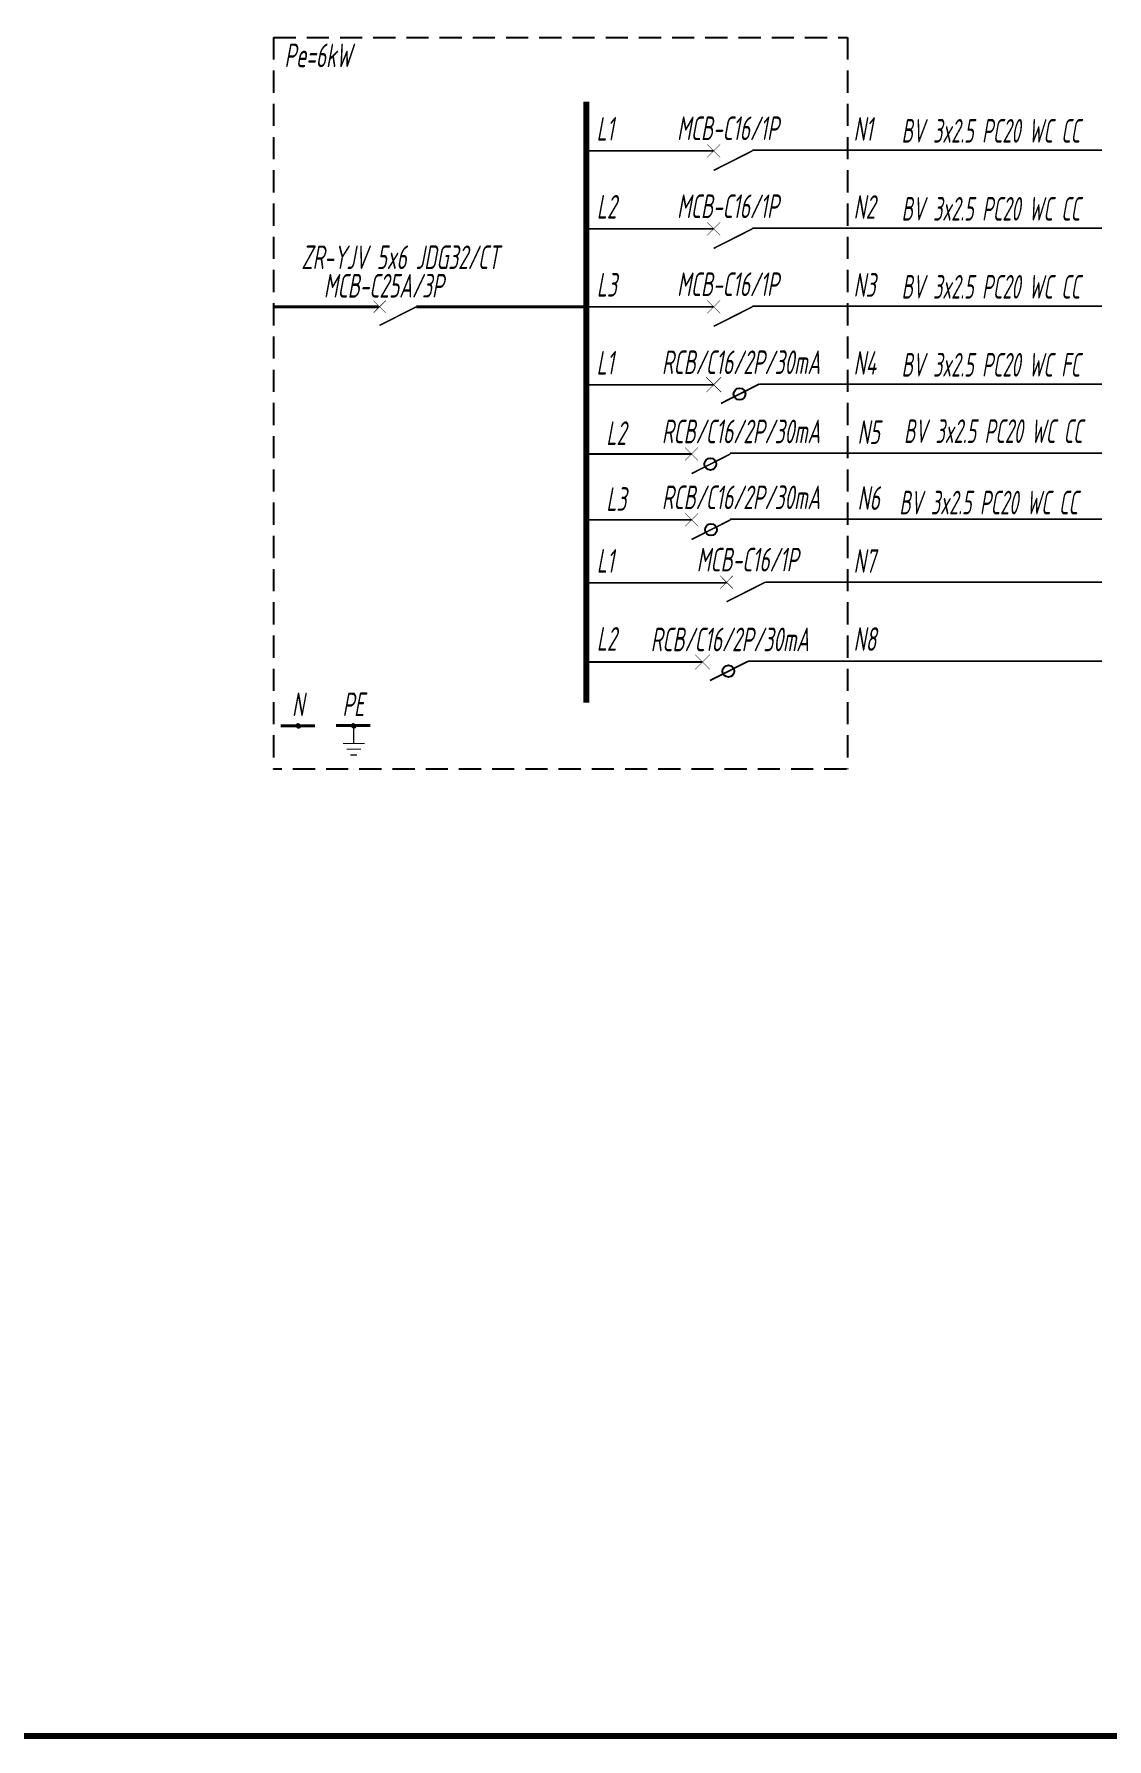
# Model space of a CAD drawing. Extents: x 5031545 to 5313844, y -886381 to -283477.
# Drawn here: x 5193398 to 5211569, y -766631 to -737776 of the extents above; entities that cross this region are included whole.
import ezdxf
from ezdxf.enums import TextEntityAlignment as Align

# ---------------------------------------------------------------- set-up
doc = ezdxf.new("R2010")
doc.units = 0
doc.header["$LTSCALE"] = 1000
doc.header["$MEASUREMENT"] = 0
doc.linetypes.add('DASH', pattern=[0.35, 0.25, -0.1])
doc.linetypes.add('DASH4', pattern=[0.1875, 0.125, -0.0625])
doc.layers.get('0').update_dxf_attribs({"linetype": 'CONTINUOUS'})
doc.layers.add('DIM-照明', color=7, linetype='CONTINUOUS')
doc.layers.add('WIRE-照明', color=2, linetype='CONTINUOUS')
doc.layers.add('图框', color=147, linetype='CONTINUOUS', lineweight=20)
doc.styles.add('HZTXT', font='gbeitc.shx', dxfattribs={"width": 0.8, "height": 400, "bigfont": 'hztxt.shx'})

# ---------------------------------------------------------------- blocks, each defined once
blk = doc.blocks.new('1107AA')
at = {"color": 3, "linetype": 'Continuous'}
for points, const_width in [([(0, -7.5), (-3.79, 0)], 0.3), ([(-1.25, 1.25), (1.25, -1.25)], 0.1), ([(1.25, 1.25), (-1.25, -1.25)], 0.1)]:
    blk.add_lwpolyline(points, dxfattribs=dict(at, const_width=const_width))
blk = doc.blocks.new('0114')
at = {"color": 3, "linetype": 'Continuous', "const_width": 0.3}
for points in [[(0, 0), (0, -4.58)], [(-2.75, -4.58), (2.75, -4.58)], [(-1.83, -6.01), (1.83, -6.01)], [(-0.86, -7.5), (0.86, -7.5)]]:
    blk.add_lwpolyline(points, dxfattribs=at)
blk = doc.blocks.new('*X30')
at = {"color": 0}
for p, q in [((197.1, 124.2), (199.7, 126.7)), ((197.2, 123.8), (200.1, 126.7)), ((197.2, 124.6), (199.2, 126.7)), ((197.3, 123.4), (200.4, 126.6)), ((197.3, 125.2), (198.6, 126.5)), ((197.4, 123.1), (200.7, 126.5)), ((197.5, 122.9), (201, 126.3)), ((197.7, 122.6), (201.2, 126.1)), ((197.9, 122.4), (201.4, 125.9)), ((198.1, 122.2), (201.6, 125.7)), ((198.4, 122), (201.8, 125.4)), ((198.7, 121.9), (201.9, 125.2)), ((199, 121.8), (202, 124.8)), ((199.4, 121.7), (202.1, 124.5)), ((199.8, 121.7), (202.1, 124.1)), ((200.3, 121.8), (202, 123.5)), ((201.2, 122.3), (201.6, 122.7))]:
    blk.add_line(p, q, dxfattribs=at)
blk = doc.blocks.new('HC000089')
at = {"color": 4, "linetype": 'Continuous', "const_width": 0.2}
blk.add_lwpolyline([(-1.8, -1.8, 0.198912), (0, -2.5, 0.198912), (1.8, -1.8, 0.198912), (2.5, 0, 0.198912), (1.8, 1.8, 0.198912), (0, 2.5, 0.198912), (-1.8, 1.8, 0.198912), (-2.5, 0, 0.198912)], format="xyb", close=True, dxfattribs=at)
at = {"color": 4}
blk.add_blockref('*X30', (-199.6, -124.2), dxfattribs=at)
blk = doc.blocks.new('A$C2FB505A5')
at = {"color": 3, "linetype": 'Continuous'}
for points, const_width in [([(-125, -125), (125, 125)], 10), ([(-125, 125), (125, -125)], 10), ([(771, 11), (125, -316)], 30)]:
    blk.add_lwpolyline(points, dxfattribs=dict(at, const_width=const_width))
at = {"layer": 'DIM-照明', "color": 3, "linetype": 'Continuous', "const_width": 28.8}
blk.add_lwpolyline([(771, 11), (1064, 11)], dxfattribs=at)
at = {"layer": 'DIM-照明', "color": 3, "linetype": 'Continuous'}
blk.add_circle((438, -157), 100, dxfattribs=at)

msp = doc.modelspace()

# ---------------------------------------------------------------- linework, layer by layer
at = {"layer": 'DIM-照明', "color": 3, "linetype": 'DASH4', "ltscale": 3}
for p, q in [((5197455, -737831), (5207175.1, -737831)), ((5197455, -737831), (5197455, -750219.1)), ((5207175.1, -737831), (5207175.1, -750219.1)), ((5207157.1, -750219.1), (5197455, -750219.1))]:
    msp.add_line(p, q, dxfattribs=at)
at = {"layer": 'DIM-照明', "color": 3, "const_width": 100}
msp.add_lwpolyline([(5202752.9, -738920.6), (5202752.9, -749093.7)], dxfattribs=at)
at = {"layer": 'DIM-照明', "color": 3, "linetype": 'Continuous'}
for points, const_width in [([(5202752.9, -739750.8), (5204908.9, -739750.8)], 28.8), ([(5205562, -739739), (5211488.3, -739739)], 28.8), ([(5205577.5, -739739), (5211488.3, -739739)], 28.8), ([(5202752.9, -741070.7), (5204908.9, -741070.7)], 28.8), ([(5205562, -741058.9), (5211488.3, -741058.9)], 28.8), ([(5205577.5, -741058.9), (5211488.3, -741058.9)], 28.8), ([(5197455, -742390.6), (5199236.6, -742390.6)], 49.9), ([(5199874.6, -742390.6), (5202752.9, -742390.6)], 49.9), ([(5202752.9, -742390.6), (5204908.9, -742390.6)], 28.8), ([(5205562, -742378.9), (5211488.3, -742378.9)], 28.8), ([(5205577.5, -742378.9), (5211488.3, -742378.9)], 28.8), ([(5202752.9, -743710.6), (5204908.9, -743710.6)], 28.8), ([(5205783.7, -743698.8), (5211488.3, -743698.8)], 28.8), ([(5202752.9, -744882.9), (5204534.8, -744882.9)], 28.8), ([(5202752.9, -744882.9), (5204534.8, -744882.9)], 28.8), ([(5205187.9, -744871.1), (5211488.3, -744871.1)], 28.8), ([(5202752.9, -745997.9), (5204534.8, -745997.9)], 28.8), ([(5202752.9, -745997.9), (5204534.8, -745997.9)], 28.8), ([(5205187.9, -745986.1), (5211488.3, -745986.1)], 28.8), ([(5202752.9, -747064.1), (5205126.1, -747064.1)], 28.8), ([(5205783.7, -747052.3), (5211488.3, -747052.3)], 28.8), ([(5202752.9, -748403.5), (5204718.9, -748403.5)], 28.8), ([(5205783.7, -748391.7), (5211488.3, -748391.7)], 28.8), ([(5197574, -749483.4), (5198154.5, -749483.4)], 47.5), ([(5198511.5, -749479.2), (5199091.9, -749479.2)], 47.5)]:
    msp.add_lwpolyline(points, dxfattribs=dict(at, const_width=const_width))
for centre in [(5204853.5, -745053.9), (5204863.3, -746164)]:
    msp.add_circle(centre, 100.1, dxfattribs=at)
at = {"layer": '图框', "const_width": 100}
msp.add_lwpolyline([(5228743.6, -766581), (5228743.6, -709181), (5148143.6, -709181), (5148143.6, -766581)], close=True, dxfattribs=at)

# ---------------------------------------------------------------- block references
at = {"layer": 'DIM-照明', "linetype": 'Continuous', "rotation": 90}
for p, xscale, yscale, zscale in [((5204908.9, -739750.8), 87.60960006713867, 87.60960006713867, 87.60960006713867), ((5204908.9, -741070.7), 87.60960006713867, 87.60960006713867, 87.60960006713867), ((5199250.4, -742390.6), 83.2291202545166, 83.2291202545166, 83.2291202545166), ((5204908.9, -742390.6), 87.60960006713867, 87.60960006713867, 87.60960006713867), ((5204534.8, -744882.9), 87.60960006713867, 87.60960006713867, 87.60960006713867), ((5204534.8, -745997.9), 87.60960006713867, 87.60960006713867, 87.60960006713867), ((5205126.6, -747052.3), 87.60960006713867, 87.60960006713867, 87.60960006713867)]:
    msp.add_blockref('1107AA', p, dxfattribs=dict(at, xscale=xscale, yscale=yscale, zscale=zscale))
at = {"layer": 'DIM-照明', "xscale": 14.62999999523163, "yscale": 14.62999999523163, "zscale": 14.62999999523163}
for p in [(5197876.2, -749483.5), (5198812.7, -749483.5)]:
    msp.add_blockref('HC000089', p, dxfattribs=at)
at = {"layer": 'DIM-照明', "linetype": 'DASH', "xscale": -66.50000000000003, "yscale": 66.5, "zscale": 66.49999999999999, "rotation": 1.643353773062017e-06}
msp.add_blockref('0114', (5198812.6, -749479.2), dxfattribs=at)
at = {"layer": 'WIRE-照明'}
for p in [(5204908.9, -743710.6), (5204719.8, -748402.5)]:
    msp.add_blockref('A$C2FB505A5', p, dxfattribs=at)

# ---------------------------------------------------------------- texts
at = {"layer": 'DIM-照明', "color": 7, "linetype": 'Continuous', "style": 'HZTXT', "width": 0.7}
for s, p in [('Pe=6kW', (5197638.3, -738336)), ('L1', (5202925.2, -739579.1)), ('MCB-C16/1P', (5204289.1, -739570.1)), ('N1', (5207277.6, -739582.3)), ('L2', (5202928.7, -740899)), ('MCB-C16/1P', (5204289.1, -740890)), ('N2', (5207277.6, -740902.2)), ('L3', (5202928.7, -742219)), ('MCB-C16/1P', (5204289.1, -742209.9)), ('N3', (5207277.6, -742222.2)), ('L1', (5202925.2, -743538.9)), ('RCB/C16/2P/30mA', (5204031.3, -743529.8)), ('N4', (5207277.6, -743542.1)), ('L2', (5203090.2, -744730.1)), ('RCB/C16/2P/30mA', (5204031.3, -744701.2)), ('N5', (5207344.2, -744714.4)), ('L3', (5203090.2, -745845.2)), ('RCB/C16/2P/30mA', (5204031.3, -745816.2)), ('N6', (5207344.2, -745829.4)), ('MCB-C16/1P', (5204621.4, -746871.5)), ('L1', (5202928.7, -746892.4)), ('L2', (5202928.7, -748212.3)), ('RCB/C16/2P/30mA', (5203842.2, -748221.8)), ('N', (5197766.5, -749320.6)), ('PE', (5198620.5, -749320.6))]:
    msp.add_text(s, height=400, dxfattribs=at).set_placement(p)
at = {"layer": 'DIM-照明', "color": 7, "linetype": 'Continuous', "style": 'HZTXT'}
for s, width, p in [('BV 3x2.5 PC20 WC CC', 0.654, (5209603.2, -739412.2)), ('BV 3x2.5 PC20 WC CC', 0.654, (5209603.2, -740732.1)), ('ZR-YJV 5x6 JDG32/CT', 0.7, (5199600.3, -741552.5)), ('MCB-C25A/3P', 0.7, (5199319.8, -742034.6)), ('BV 3x2.5 PC20 WC CC', 0.654, (5209603.2, -742052.1)), ('BV 3x2.5 PC20 WC FC', 0.654, (5209603.2, -743372)), ('BV 3x2.5 PC20 WC CC', 0.654, (5209644.4, -744495.9)), ('BV 3x2.5 PC20 WC CC', 0.654, (5209566.4, -745704))]:
    msp.add_text(s, height=400, dxfattribs=dict(at, width=width)).set_placement(p, align=Align.MIDDLE)
at = {"layer": 'DIM-照明', "style": 'HZTXT', "width": 0.7}
for s, p in [('N7', (5207277.6, -746895.6)), ('N8', (5207277.6, -748215.5))]:
    msp.add_text(s, height=400, dxfattribs=at).set_placement(p)

doc.saveas('drawing.dxf')
